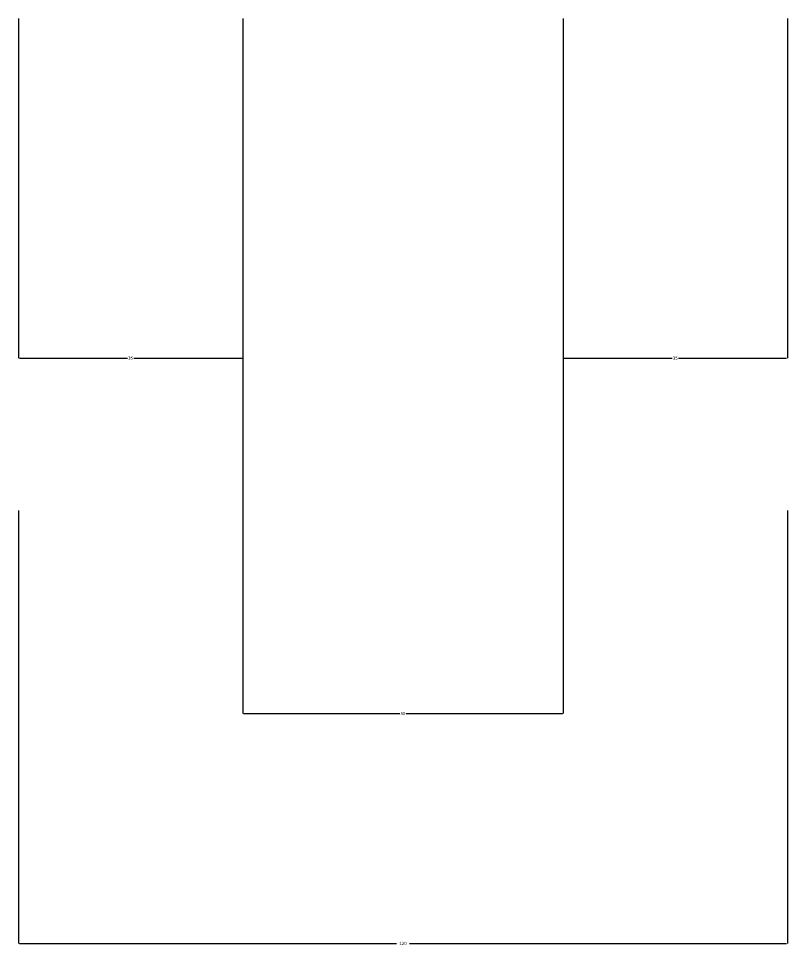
# Model space of a CAD drawing. Header units: metres. Extents: x 223 to 5327, y 242 to 6977.
# Drawn here: x 4457.2 to 4697.2, y 1391.4 to 1680.8 of the extents above; entities that cross this region are included whole.
import ezdxf

# ---------------------------------------------------------------- set-up
doc = ezdxf.new("R2010")
doc.units = ezdxf.units.M
doc.layers.add('DIM', color=3, linetype='Continuous')
doc.dimstyles.get("Standard").update_dxf_attribs({"dimtxt": 2.5, "dimasz": 2.5, "dimexe": 1.25, "dimexo": 0.625, "dimtad": 1, "dimcen": 2.5, "dimazin": 3, "dimtfac": 1, "dimtmove": 0, "dimatfit": 3})

# ---------------------------------------------------------------- blocks, each defined once
blk = doc.blocks.new('*D60')
for p, q in [((4457.16, 1527.16), (4457.16, 1392.01)), ((4697.16, 1527.16), (4697.16, 1392.01)), ((4457.41, 1392.01), (4575.16, 1392.01)), ((4579.16, 1392.01), (4696.91, 1392.01))]:
    blk.add_line(p, q)
at = {"layer": 'Defpoints'}
for p in [(4457.16, 1527.16), (4697.16, 1527.16), (4457.16, 1392.01)]:
    blk.add_point(p, dxfattribs=at)
at = {"layer": 'DIM', "insert": (4577.16, 1392.01), "char_height": 1, "attachment_point": 5}
blk.add_mtext('120 ', dxfattribs=at)
blk = doc.blocks.new('*D61')
for p, q in [((4457.16, 1680.79), (4457.16, 1574.78)), ((4527.16, 1680.79), (4527.16, 1574.78)), ((4457.41, 1574.78), (4491.16, 1574.78)), ((4493.16, 1574.78), (4526.91, 1574.78))]:
    blk.add_line(p, q)
at = {"layer": 'Defpoints'}
for p in [(4457.16, 1680.79), (4527.16, 1680.79), (4457.16, 1574.78)]:
    blk.add_point(p, dxfattribs=at)
at = {"layer": 'DIM', "insert": (4492.16, 1574.78), "char_height": 1, "attachment_point": 5}
blk.add_mtext('35', dxfattribs=at)
blk = doc.blocks.new('*D62')
for p, q in [((4627.16, 1680.79), (4627.16, 1574.78)), ((4697.16, 1680.79), (4697.16, 1574.78)), ((4627.41, 1574.78), (4661.16, 1574.78)), ((4663.16, 1574.78), (4696.91, 1574.78))]:
    blk.add_line(p, q)
at = {"layer": 'Defpoints'}
for p in [(4627.16, 1680.79), (4697.16, 1680.79), (4627.16, 1574.78)]:
    blk.add_point(p, dxfattribs=at)
at = {"layer": 'DIM', "insert": (4662.16, 1574.78), "char_height": 1, "attachment_point": 5}
blk.add_mtext('35', dxfattribs=at)
blk = doc.blocks.new('*D63')
for p, q in [((4527.16, 1680.79), (4527.16, 1463.79)), ((4627.16, 1680.79), (4627.16, 1463.79)), ((4527.41, 1463.79), (4576.16, 1463.79)), ((4578.16, 1463.79), (4626.91, 1463.79))]:
    blk.add_line(p, q)
at = {"layer": 'Defpoints'}
for p in [(4527.16, 1680.79), (4627.16, 1680.79), (4527.16, 1463.79)]:
    blk.add_point(p, dxfattribs=at)
at = {"layer": 'DIM', "insert": (4577.16, 1463.79), "char_height": 1, "attachment_point": 5}
blk.add_mtext('50', dxfattribs=at)

msp = doc.modelspace()

# ---------------------------------------------------------------- dimensions: what is measured, and where the dimension line sits
at = {"layer": 'DIM'}
for base, p1, p2, text, picture, middle in [((4457.16, 1574.78), (4457.16, 1680.79), (4527.16, 1680.79), '35', '*D61', (4492.16, 1574.78)), ((4527.16, 1463.79), (4527.16, 1680.79), (4627.16, 1680.79), '50', '*D63', (4577.16, 1463.79)), ((4627.16, 1574.78), (4627.16, 1680.79), (4697.16, 1680.79), '35', '*D62', (4662.16, 1574.78)), ((4457.16, 1392.01), (4457.16, 1527.16), (4697.16, 1527.16), '120 ', '*D60', (4577.16, 1392.01))]:
    dim = msp.add_linear_dim(base=base, p1=p1, p2=p2, text=text, dimstyle='Standard', dxfattribs=at)
    dim.commit()
    dim.dimension.update_dxf_attribs({"geometry": picture, "text_midpoint": middle})

doc.saveas('drawing.dxf')
